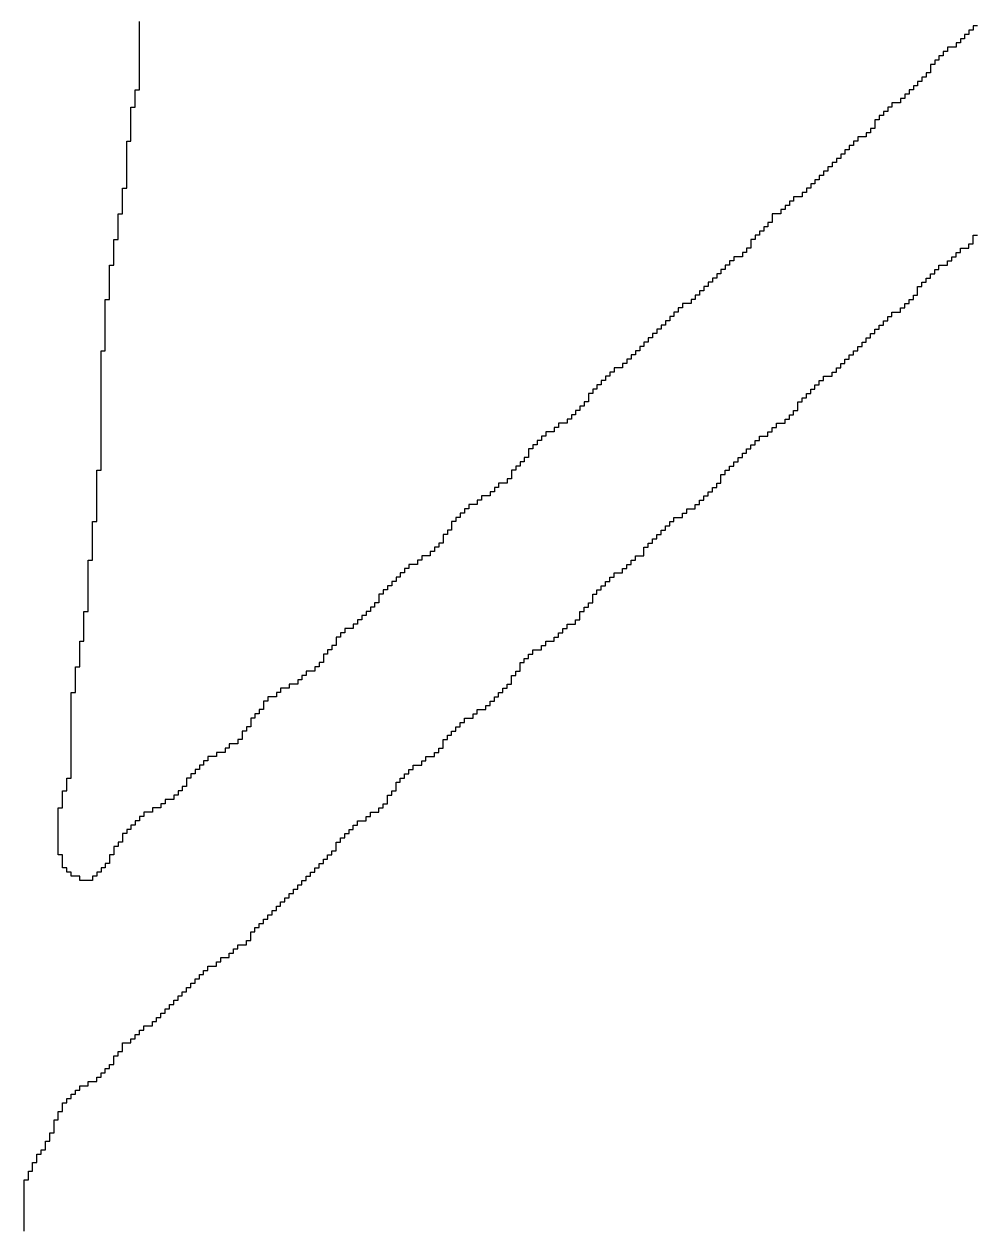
# Model space of a CAD drawing. Header units: millimetres. Extents: x 9.6 to 105, y 7.6 to 66.9.
# Drawn here: x 89.2295 to 89.5336, y 23.5051 to 23.8905 of the extents above; entities that cross this region are included whole.
import ezdxf

# ---------------------------------------------------------------- set-up
doc = ezdxf.new("R2010")
doc.units = ezdxf.units.MM
doc.layers.add('BottomOverlay', color=54, linetype='Continuous')

msp = doc.modelspace()

# ---------------------------------------------------------------- linework, layer by layer
at = {"layer": 'BottomOverlay'}
for p, q in [((89.26645, 23.88993), (89.26645, 23.8913)), ((89.26645, 23.88857), (89.26645, 23.88993)), ((89.26645, 23.8872), (89.26645, 23.88857)), ((89.26645, 23.88583), (89.26645, 23.8872)), ((89.53165, 23.8872), (89.53028, 23.8872)), ((89.53028, 23.8872), (89.53028, 23.88583)), ((89.53301, 23.88857), (89.53165, 23.88857)), ((89.53165, 23.88857), (89.53165, 23.8872)), ((89.53438, 23.88993), (89.53301, 23.88993)), ((89.53301, 23.88993), (89.53301, 23.88857)), ((89.26645, 23.88447), (89.26645, 23.88583)), ((89.26645, 23.8831), (89.26645, 23.88447)), ((89.26645, 23.88173), (89.26645, 23.8831)), ((89.52755, 23.8831), (89.52481, 23.8831)), ((89.52481, 23.8831), (89.52481, 23.88173)), ((89.52891, 23.88447), (89.52755, 23.88447)), ((89.52755, 23.88447), (89.52755, 23.8831)), ((89.53028, 23.88583), (89.52891, 23.88583)), ((89.52891, 23.88583), (89.52891, 23.88447)), ((89.26645, 23.88037), (89.26645, 23.88173)), ((89.26645, 23.879), (89.26645, 23.88037)), ((89.26645, 23.87763), (89.26645, 23.879)), ((89.52208, 23.879), (89.52071, 23.879)), ((89.52071, 23.879), (89.52071, 23.87763)), ((89.52345, 23.88037), (89.52208, 23.88037)), ((89.52208, 23.88037), (89.52208, 23.879)), ((89.52481, 23.88173), (89.52345, 23.88173)), ((89.52345, 23.88173), (89.52345, 23.88037)), ((89.26645, 23.87626), (89.26645, 23.87763)), ((89.26645, 23.8749), (89.26645, 23.87626)), ((89.26645, 23.87353), (89.26645, 23.8749)), ((89.51934, 23.8749), (89.51798, 23.8749)), ((89.51798, 23.8749), (89.51798, 23.87353)), ((89.52071, 23.87763), (89.51934, 23.87763)), ((89.51934, 23.87763), (89.51934, 23.87626)), ((89.51934, 23.87626), (89.51934, 23.8749)), ((89.26645, 23.87216), (89.26645, 23.87353)), ((89.26645, 23.8708), (89.26645, 23.87216)), ((89.26645, 23.86943), (89.26645, 23.8708)), ((89.51524, 23.8708), (89.51388, 23.8708)), ((89.51388, 23.8708), (89.51388, 23.86943)), ((89.51661, 23.87216), (89.51524, 23.87216)), ((89.51524, 23.87216), (89.51524, 23.8708)), ((89.51798, 23.87353), (89.51661, 23.87353)), ((89.51661, 23.87353), (89.51661, 23.87216)), ((89.26508, 23.86806), (89.26508, 23.86943)), ((89.26508, 23.86943), (89.26645, 23.86943)), ((89.26508, 23.8667), (89.26508, 23.86806)), ((89.51251, 23.86806), (89.51114, 23.86806)), ((89.51114, 23.86806), (89.51114, 23.8667)), ((89.51388, 23.86943), (89.51251, 23.86943)), ((89.51251, 23.86943), (89.51251, 23.86806)), ((89.26371, 23.86259), (89.26371, 23.86396)), ((89.26371, 23.86396), (89.26508, 23.86396)), ((89.26508, 23.86533), (89.26508, 23.8667)), ((89.26508, 23.86396), (89.26508, 23.86533)), ((89.50704, 23.86396), (89.50567, 23.86396)), ((89.50567, 23.86396), (89.50567, 23.86259)), ((89.50978, 23.86533), (89.50704, 23.86533)), ((89.50704, 23.86533), (89.50704, 23.86396)), ((89.51114, 23.8667), (89.50978, 23.8667)), ((89.50978, 23.8667), (89.50978, 23.86533)), ((89.26371, 23.86123), (89.26371, 23.86259)), ((89.26371, 23.85986), (89.26371, 23.86123)), ((89.26371, 23.85849), (89.26371, 23.85986)), ((89.50294, 23.85986), (89.50157, 23.85986)), ((89.50157, 23.85986), (89.50157, 23.85849)), ((89.50431, 23.86123), (89.50294, 23.86123)), ((89.50294, 23.86123), (89.50294, 23.85986)), ((89.50567, 23.86259), (89.50431, 23.86259)), ((89.50431, 23.86259), (89.50431, 23.86123)), ((89.26371, 23.85713), (89.26371, 23.85849)), ((89.26371, 23.85576), (89.26371, 23.85713)), ((89.26371, 23.85439), (89.26371, 23.85576)), ((89.50021, 23.85576), (89.49884, 23.85576)), ((89.49884, 23.85576), (89.49884, 23.85439)), ((89.50157, 23.85713), (89.50021, 23.85713)), ((89.50021, 23.85713), (89.50021, 23.85576)), ((89.50157, 23.85849), (89.50157, 23.85713)), ((89.26235, 23.85166), (89.26235, 23.85303)), ((89.26235, 23.85303), (89.26371, 23.85303)), ((89.26235, 23.85029), (89.26235, 23.85166)), ((89.26371, 23.85303), (89.26371, 23.85439)), ((89.49474, 23.85166), (89.49337, 23.85166)), ((89.49337, 23.85166), (89.49337, 23.85029)), ((89.4961, 23.85303), (89.49474, 23.85303)), ((89.49474, 23.85303), (89.49474, 23.85166)), ((89.49884, 23.85439), (89.4961, 23.85439)), ((89.4961, 23.85439), (89.4961, 23.85303)), ((89.26235, 23.84892), (89.26235, 23.85029)), ((89.26235, 23.84756), (89.26235, 23.84892)), ((89.492, 23.84892), (89.49064, 23.84892)), ((89.49064, 23.84892), (89.49064, 23.84756)), ((89.49337, 23.85029), (89.492, 23.85029)), ((89.492, 23.85029), (89.492, 23.84892)), ((89.26235, 23.84619), (89.26235, 23.84756)), ((89.26235, 23.84482), (89.26235, 23.84619)), ((89.26235, 23.84345), (89.26235, 23.84482)), ((89.4879, 23.84482), (89.48654, 23.84482)), ((89.48654, 23.84482), (89.48654, 23.84345)), ((89.48927, 23.84619), (89.4879, 23.84619)), ((89.4879, 23.84619), (89.4879, 23.84482)), ((89.49064, 23.84756), (89.48927, 23.84756)), ((89.48927, 23.84756), (89.48927, 23.84619)), ((89.26235, 23.84209), (89.26235, 23.84345)), ((89.26235, 23.84072), (89.26235, 23.84209)), ((89.26235, 23.83936), (89.26235, 23.84072)), ((89.4838, 23.84072), (89.48243, 23.84072)), ((89.48243, 23.84072), (89.48243, 23.83936)), ((89.48517, 23.84209), (89.4838, 23.84209)), ((89.4838, 23.84209), (89.4838, 23.84072)), ((89.48654, 23.84345), (89.48517, 23.84345)), ((89.48517, 23.84345), (89.48517, 23.84209)), ((89.26098, 23.83662), (89.26098, 23.83799)), ((89.26098, 23.83799), (89.26235, 23.83799)), ((89.26098, 23.83525), (89.26098, 23.83662)), ((89.26235, 23.83799), (89.26235, 23.83936)), ((89.4797, 23.83662), (89.47834, 23.83662)), ((89.47834, 23.83662), (89.47834, 23.83525)), ((89.48107, 23.83799), (89.4797, 23.83799)), ((89.4797, 23.83799), (89.4797, 23.83662)), ((89.48243, 23.83936), (89.48107, 23.83936)), ((89.48107, 23.83936), (89.48107, 23.83799)), ((89.26098, 23.83389), (89.26098, 23.83525)), ((89.26098, 23.83252), (89.26098, 23.83389)), ((89.26098, 23.83115), (89.26098, 23.83252)), ((89.47423, 23.83252), (89.47287, 23.83252)), ((89.47287, 23.83252), (89.47287, 23.83115)), ((89.4756, 23.83389), (89.47423, 23.83389)), ((89.47423, 23.83389), (89.47423, 23.83252)), ((89.47834, 23.83525), (89.4756, 23.83525)), ((89.4756, 23.83525), (89.4756, 23.83389)), ((89.25961, 23.82842), (89.25961, 23.82978)), ((89.25961, 23.82978), (89.26098, 23.82978)), ((89.25961, 23.82705), (89.25961, 23.82842)), ((89.26098, 23.82978), (89.26098, 23.83115)), ((89.4715, 23.82978), (89.46876, 23.82978)), ((89.46876, 23.82978), (89.46876, 23.82842)), ((89.46876, 23.82842), (89.46876, 23.82705)), ((89.47287, 23.83115), (89.4715, 23.83115)), ((89.4715, 23.83115), (89.4715, 23.82978)), ((89.25961, 23.82569), (89.25961, 23.82705)), ((89.25961, 23.82432), (89.25961, 23.82569)), ((89.4674, 23.82569), (89.46603, 23.82569)), ((89.46603, 23.82569), (89.46603, 23.82432)), ((89.46876, 23.82705), (89.4674, 23.82705)), ((89.4674, 23.82705), (89.4674, 23.82569)), ((89.25824, 23.82022), (89.25824, 23.82158)), ((89.25824, 23.82158), (89.25961, 23.82158)), ((89.25961, 23.82295), (89.25961, 23.82432)), ((89.25961, 23.82158), (89.25961, 23.82295)), ((89.4633, 23.82158), (89.46193, 23.82158)), ((89.46193, 23.82158), (89.46193, 23.82022)), ((89.46466, 23.82295), (89.4633, 23.82295)), ((89.4633, 23.82295), (89.4633, 23.82158)), ((89.46603, 23.82432), (89.46466, 23.82432)), ((89.46466, 23.82432), (89.46466, 23.82295)), ((89.53301, 23.82158), (89.53301, 23.82295)), ((89.53301, 23.82295), (89.53438, 23.82295)), ((89.53301, 23.82022), (89.53301, 23.82158)), ((89.25824, 23.81885), (89.25824, 23.82022)), ((89.25824, 23.81748), (89.25824, 23.81885)), ((89.25824, 23.81611), (89.25824, 23.81748)), ((89.46056, 23.81748), (89.4592, 23.81748)), ((89.4592, 23.81748), (89.4592, 23.81611)), ((89.46193, 23.81885), (89.46056, 23.81885)), ((89.46056, 23.81885), (89.46056, 23.81748)), ((89.46193, 23.82022), (89.46193, 23.81885)), ((89.52755, 23.81611), (89.52755, 23.81748)), ((89.52755, 23.81748), (89.52891, 23.81748)), ((89.52891, 23.81748), (89.52891, 23.81885)), ((89.52891, 23.81885), (89.53165, 23.81885)), ((89.53165, 23.81885), (89.53165, 23.82022)), ((89.53165, 23.82022), (89.53301, 23.82022)), ((89.25688, 23.81201), (89.25688, 23.81338)), ((89.25688, 23.81338), (89.25824, 23.81338)), ((89.25824, 23.81475), (89.25824, 23.81611)), ((89.25824, 23.81338), (89.25824, 23.81475)), ((89.45509, 23.81338), (89.45373, 23.81338)), ((89.45373, 23.81338), (89.45373, 23.81201)), ((89.45646, 23.81475), (89.45509, 23.81475)), ((89.45509, 23.81475), (89.45509, 23.81338)), ((89.4592, 23.81611), (89.45646, 23.81611)), ((89.45646, 23.81611), (89.45646, 23.81475)), ((89.52208, 23.81201), (89.52208, 23.81338)), ((89.52208, 23.81338), (89.52481, 23.81338)), ((89.52481, 23.81338), (89.52481, 23.81475)), ((89.52481, 23.81475), (89.52618, 23.81475)), ((89.52618, 23.81475), (89.52618, 23.81611)), ((89.52618, 23.81611), (89.52755, 23.81611)), ((89.25688, 23.81065), (89.25688, 23.81201)), ((89.25688, 23.80928), (89.25688, 23.81065)), ((89.25688, 23.80791), (89.25688, 23.80928)), ((89.45099, 23.80928), (89.44963, 23.80928)), ((89.44963, 23.80928), (89.44963, 23.80791)), ((89.45236, 23.81065), (89.45099, 23.81065)), ((89.45099, 23.81065), (89.45099, 23.80928)), ((89.45373, 23.81201), (89.45236, 23.81201)), ((89.45236, 23.81201), (89.45236, 23.81065)), ((89.51798, 23.80791), (89.51798, 23.80928)), ((89.51798, 23.80928), (89.51934, 23.80928)), ((89.51934, 23.80928), (89.51934, 23.81065)), ((89.51934, 23.81065), (89.52071, 23.81065)), ((89.52071, 23.81065), (89.52071, 23.81201)), ((89.52071, 23.81201), (89.52208, 23.81201)), ((89.25688, 23.80655), (89.25688, 23.80791)), ((89.25688, 23.80518), (89.25688, 23.80655)), ((89.44826, 23.80655), (89.44689, 23.80655)), ((89.44689, 23.80655), (89.44689, 23.80518)), ((89.44963, 23.80791), (89.44826, 23.80791)), ((89.44826, 23.80791), (89.44826, 23.80655)), ((89.51524, 23.80518), (89.51524, 23.80655)), ((89.51524, 23.80655), (89.51661, 23.80655)), ((89.51661, 23.80655), (89.51661, 23.80791)), ((89.51661, 23.80791), (89.51798, 23.80791)), ((89.25551, 23.80108), (89.25551, 23.80245)), ((89.25551, 23.80245), (89.25688, 23.80245)), ((89.25688, 23.80381), (89.25688, 23.80518)), ((89.25688, 23.80245), (89.25688, 23.80381)), ((89.44416, 23.80245), (89.44279, 23.80245)), ((89.44279, 23.80245), (89.44279, 23.80108)), ((89.44553, 23.80381), (89.44416, 23.80381)), ((89.44416, 23.80381), (89.44416, 23.80245)), ((89.44689, 23.80518), (89.44553, 23.80518)), ((89.44553, 23.80518), (89.44553, 23.80381)), ((89.51251, 23.80108), (89.51251, 23.80245)), ((89.51251, 23.80245), (89.51388, 23.80245)), ((89.51388, 23.80245), (89.51388, 23.80381)), ((89.51388, 23.80381), (89.51524, 23.80381)), ((89.51524, 23.80381), (89.51524, 23.80518)), ((89.25551, 23.79971), (89.25551, 23.80108)), ((89.25551, 23.79834), (89.25551, 23.79971)), ((89.25551, 23.79698), (89.25551, 23.79834)), ((89.43869, 23.79834), (89.43732, 23.79834)), ((89.43732, 23.79834), (89.43732, 23.79698)), ((89.44006, 23.79971), (89.43869, 23.79971)), ((89.43869, 23.79971), (89.43869, 23.79834)), ((89.44279, 23.80108), (89.44006, 23.80108)), ((89.44006, 23.80108), (89.44006, 23.79971)), ((89.50704, 23.79698), (89.50704, 23.79834)), ((89.50704, 23.79834), (89.50978, 23.79834)), ((89.50978, 23.79834), (89.50978, 23.79971)), ((89.50978, 23.79971), (89.51114, 23.79971)), ((89.51114, 23.79971), (89.51114, 23.80108)), ((89.51114, 23.80108), (89.51251, 23.80108)), ((89.25551, 23.79561), (89.25551, 23.79698)), ((89.25551, 23.79424), (89.25551, 23.79561)), ((89.25551, 23.79288), (89.25551, 23.79424)), ((89.43459, 23.79424), (89.43322, 23.79424)), ((89.43322, 23.79424), (89.43322, 23.79288)), ((89.43596, 23.79561), (89.43459, 23.79561)), ((89.43459, 23.79561), (89.43459, 23.79424)), ((89.43732, 23.79698), (89.43596, 23.79698)), ((89.43596, 23.79698), (89.43596, 23.79561)), ((89.50294, 23.79288), (89.50294, 23.79424)), ((89.50294, 23.79424), (89.50431, 23.79424)), ((89.50431, 23.79424), (89.50431, 23.79561)), ((89.50431, 23.79561), (89.50567, 23.79561)), ((89.50567, 23.79561), (89.50567, 23.79698)), ((89.50567, 23.79698), (89.50704, 23.79698)), ((89.25551, 23.79151), (89.25551, 23.79288)), ((89.25551, 23.79014), (89.25551, 23.79151)), ((89.25551, 23.78878), (89.25551, 23.79014)), ((89.43049, 23.79014), (89.42912, 23.79014)), ((89.42912, 23.79014), (89.42912, 23.78878)), ((89.43186, 23.79151), (89.43049, 23.79151)), ((89.43049, 23.79151), (89.43049, 23.79014)), ((89.43322, 23.79288), (89.43186, 23.79288)), ((89.43186, 23.79288), (89.43186, 23.79151)), ((89.49884, 23.78878), (89.49884, 23.79014)), ((89.49884, 23.79014), (89.50021, 23.79014)), ((89.50021, 23.79014), (89.50021, 23.79151)), ((89.50021, 23.79151), (89.50157, 23.79151)), ((89.50157, 23.79151), (89.50157, 23.79288)), ((89.50157, 23.79288), (89.50294, 23.79288)), ((89.25414, 23.78467), (89.25414, 23.78604)), ((89.25414, 23.78604), (89.25551, 23.78604)), ((89.25551, 23.78741), (89.25551, 23.78878)), ((89.25551, 23.78604), (89.25551, 23.78741)), ((89.42639, 23.78604), (89.42502, 23.78604)), ((89.42502, 23.78604), (89.42502, 23.78467)), ((89.42775, 23.78741), (89.42639, 23.78741)), ((89.42639, 23.78741), (89.42639, 23.78604)), ((89.42912, 23.78878), (89.42775, 23.78878)), ((89.42775, 23.78878), (89.42775, 23.78741)), ((89.49474, 23.78467), (89.49474, 23.78604)), ((89.49474, 23.78604), (89.4961, 23.78604)), ((89.4961, 23.78604), (89.4961, 23.78741)), ((89.4961, 23.78741), (89.49747, 23.78741)), ((89.49747, 23.78741), (89.49747, 23.78878)), ((89.49747, 23.78878), (89.49884, 23.78878)), ((89.25414, 23.78331), (89.25414, 23.78467)), ((89.25414, 23.78194), (89.25414, 23.78331)), ((89.42365, 23.78331), (89.42229, 23.78331)), ((89.42229, 23.78331), (89.42229, 23.78194)), ((89.42502, 23.78467), (89.42365, 23.78467)), ((89.42365, 23.78467), (89.42365, 23.78331)), ((89.492, 23.78194), (89.492, 23.78331)), ((89.492, 23.78331), (89.49337, 23.78331)), ((89.49337, 23.78331), (89.49337, 23.78467)), ((89.49337, 23.78467), (89.49474, 23.78467)), ((89.25414, 23.78057), (89.25414, 23.78194)), ((89.25414, 23.77921), (89.25414, 23.78057)), ((89.25414, 23.77784), (89.25414, 23.77921)), ((89.41819, 23.77921), (89.41682, 23.77921)), ((89.41682, 23.77921), (89.41682, 23.77784)), ((89.42092, 23.78057), (89.41819, 23.78057)), ((89.41819, 23.78057), (89.41819, 23.77921)), ((89.42229, 23.78194), (89.42092, 23.78194)), ((89.42092, 23.78194), (89.42092, 23.78057)), ((89.4879, 23.77784), (89.4879, 23.77921)), ((89.4879, 23.77921), (89.48927, 23.77921)), ((89.48927, 23.77921), (89.48927, 23.78057)), ((89.48927, 23.78057), (89.49064, 23.78057)), ((89.49064, 23.78057), (89.49064, 23.78194)), ((89.49064, 23.78194), (89.492, 23.78194)), ((89.25414, 23.77647), (89.25414, 23.77784)), ((89.25414, 23.77511), (89.25414, 23.77647)), ((89.25414, 23.77374), (89.25414, 23.77511)), ((89.41408, 23.77511), (89.41272, 23.77511)), ((89.41272, 23.77511), (89.41272, 23.77374)), ((89.41545, 23.77647), (89.41408, 23.77647)), ((89.41408, 23.77647), (89.41408, 23.77511)), ((89.41682, 23.77784), (89.41545, 23.77784)), ((89.41545, 23.77784), (89.41545, 23.77647)), ((89.48243, 23.77374), (89.48243, 23.77511)), ((89.48243, 23.77511), (89.4838, 23.77511)), ((89.4838, 23.77511), (89.4838, 23.77647)), ((89.4838, 23.77647), (89.48517, 23.77647)), ((89.48517, 23.77647), (89.48517, 23.77784)), ((89.48517, 23.77784), (89.4879, 23.77784)), ((89.25414, 23.77237), (89.25414, 23.77374)), ((89.25414, 23.771), (89.25414, 23.77237)), ((89.25414, 23.76964), (89.25414, 23.771)), ((89.41135, 23.77237), (89.40998, 23.77237)), ((89.40998, 23.77237), (89.40998, 23.771)), ((89.40998, 23.771), (89.40998, 23.76964)), ((89.41272, 23.77374), (89.41135, 23.77374)), ((89.41135, 23.77374), (89.41135, 23.77237)), ((89.47834, 23.76964), (89.47834, 23.771)), ((89.47834, 23.771), (89.4797, 23.771)), ((89.4797, 23.771), (89.4797, 23.77237)), ((89.4797, 23.77237), (89.48107, 23.77237)), ((89.48107, 23.77237), (89.48107, 23.77374)), ((89.48107, 23.77374), (89.48243, 23.77374)), ((89.25414, 23.76827), (89.25414, 23.76964)), ((89.25414, 23.7669), (89.25414, 23.76827)), ((89.25414, 23.76554), (89.25414, 23.7669)), ((89.40725, 23.7669), (89.40588, 23.7669)), ((89.40588, 23.7669), (89.40588, 23.76554)), ((89.40862, 23.76827), (89.40725, 23.76827)), ((89.40725, 23.76827), (89.40725, 23.7669)), ((89.40998, 23.76964), (89.40862, 23.76964)), ((89.40862, 23.76964), (89.40862, 23.76827)), ((89.4756, 23.76554), (89.4756, 23.7669)), ((89.4756, 23.7669), (89.47697, 23.7669)), ((89.47697, 23.76827), (89.47697, 23.76964)), ((89.47697, 23.76964), (89.47834, 23.76964)), ((89.47697, 23.7669), (89.47697, 23.76827)), ((89.25414, 23.76417), (89.25414, 23.76554)), ((89.25414, 23.7628), (89.25414, 23.76417)), ((89.40452, 23.76417), (89.40315, 23.76417)), ((89.40315, 23.76417), (89.40315, 23.7628)), ((89.40588, 23.76554), (89.40452, 23.76554)), ((89.40452, 23.76554), (89.40452, 23.76417)), ((89.47287, 23.7628), (89.47287, 23.76417)), ((89.47287, 23.76417), (89.47423, 23.76417)), ((89.47423, 23.76417), (89.47423, 23.76554)), ((89.47423, 23.76554), (89.4756, 23.76554)), ((89.25414, 23.76144), (89.25414, 23.7628)), ((89.25414, 23.76007), (89.25414, 23.76144)), ((89.25414, 23.7587), (89.25414, 23.76007)), ((89.39905, 23.76007), (89.39631, 23.76007)), ((89.39631, 23.76007), (89.39631, 23.7587)), ((89.40041, 23.76144), (89.39905, 23.76144)), ((89.39905, 23.76144), (89.39905, 23.76007)), ((89.40315, 23.7628), (89.40041, 23.7628)), ((89.40041, 23.7628), (89.40041, 23.76144)), ((89.4674, 23.7587), (89.4674, 23.76007)), ((89.4674, 23.76007), (89.46876, 23.76007)), ((89.46876, 23.76007), (89.46876, 23.76144)), ((89.46876, 23.76144), (89.47013, 23.76144)), ((89.47013, 23.76144), (89.47013, 23.7628)), ((89.47013, 23.7628), (89.47287, 23.7628)), ((89.25414, 23.75733), (89.25414, 23.7587)), ((89.25414, 23.75597), (89.25414, 23.75733)), ((89.25414, 23.7546), (89.25414, 23.75597)), ((89.39358, 23.75597), (89.39221, 23.75597)), ((89.39221, 23.75597), (89.39221, 23.7546)), ((89.39495, 23.75733), (89.39358, 23.75733)), ((89.39358, 23.75733), (89.39358, 23.75597)), ((89.39631, 23.7587), (89.39495, 23.7587)), ((89.39495, 23.7587), (89.39495, 23.75733)), ((89.46193, 23.7546), (89.46193, 23.75597)), ((89.46193, 23.75597), (89.4633, 23.75597)), ((89.4633, 23.75597), (89.4633, 23.75733)), ((89.4633, 23.75733), (89.46466, 23.75733)), ((89.46466, 23.75733), (89.46466, 23.7587)), ((89.46466, 23.7587), (89.4674, 23.7587)), ((89.25414, 23.75323), (89.25414, 23.7546)), ((89.25414, 23.75187), (89.25414, 23.75323)), ((89.25414, 23.7505), (89.25414, 23.75187)), ((89.39084, 23.75187), (89.38948, 23.75187)), ((89.38948, 23.75187), (89.38948, 23.7505)), ((89.39221, 23.7546), (89.39084, 23.7546)), ((89.39084, 23.7546), (89.39084, 23.75323)), ((89.39084, 23.75323), (89.39084, 23.75187)), ((89.45783, 23.7505), (89.45783, 23.75187)), ((89.45783, 23.75187), (89.4592, 23.75187)), ((89.4592, 23.75187), (89.4592, 23.75323)), ((89.4592, 23.75323), (89.46056, 23.75323)), ((89.46056, 23.75323), (89.46056, 23.7546)), ((89.46056, 23.7546), (89.46193, 23.7546)), ((89.25278, 23.7464), (89.25278, 23.74777)), ((89.25278, 23.74777), (89.25414, 23.74777)), ((89.25414, 23.74913), (89.25414, 23.7505)), ((89.25414, 23.74777), (89.25414, 23.74913)), ((89.38675, 23.74777), (89.38538, 23.74777)), ((89.38538, 23.74777), (89.38538, 23.7464)), ((89.38811, 23.74913), (89.38675, 23.74913)), ((89.38675, 23.74913), (89.38675, 23.74777)), ((89.38948, 23.7505), (89.38811, 23.7505)), ((89.38811, 23.7505), (89.38811, 23.74913)), ((89.45373, 23.7464), (89.45373, 23.74777)), ((89.45373, 23.74777), (89.45509, 23.74777)), ((89.45509, 23.74777), (89.45509, 23.74913)), ((89.45509, 23.74913), (89.45646, 23.74913)), ((89.45646, 23.74913), (89.45646, 23.7505)), ((89.45646, 23.7505), (89.45783, 23.7505)), ((89.25278, 23.74503), (89.25278, 23.7464)), ((89.25278, 23.74366), (89.25278, 23.74503)), ((89.25278, 23.7423), (89.25278, 23.74366)), ((89.38401, 23.74366), (89.38128, 23.74366)), ((89.38128, 23.74366), (89.38128, 23.7423)), ((89.38538, 23.74503), (89.38401, 23.74503)), ((89.38401, 23.74503), (89.38401, 23.74366)), ((89.38538, 23.7464), (89.38538, 23.74503)), ((89.45099, 23.7423), (89.45099, 23.74366)), ((89.45099, 23.74366), (89.45236, 23.74366)), ((89.45236, 23.74503), (89.45236, 23.7464)), ((89.45236, 23.7464), (89.45373, 23.7464)), ((89.45236, 23.74366), (89.45236, 23.74503)), ((89.25278, 23.74093), (89.25278, 23.7423)), ((89.25278, 23.73956), (89.25278, 23.74093)), ((89.37991, 23.74093), (89.37854, 23.74093)), ((89.37854, 23.74093), (89.37854, 23.73956)), ((89.38128, 23.7423), (89.37991, 23.7423)), ((89.37991, 23.7423), (89.37991, 23.74093)), ((89.44826, 23.73956), (89.44826, 23.74093)), ((89.44826, 23.74093), (89.44963, 23.74093)), ((89.44963, 23.74093), (89.44963, 23.7423)), ((89.44963, 23.7423), (89.45099, 23.7423)), ((89.25278, 23.73819), (89.25278, 23.73956)), ((89.25278, 23.73683), (89.25278, 23.73819)), ((89.25278, 23.73546), (89.25278, 23.73683)), ((89.37444, 23.73683), (89.37171, 23.73683)), ((89.37171, 23.73683), (89.37171, 23.73546)), ((89.37581, 23.73819), (89.37444, 23.73819)), ((89.37444, 23.73819), (89.37444, 23.73683)), ((89.37854, 23.73956), (89.37581, 23.73956)), ((89.37581, 23.73956), (89.37581, 23.73819)), ((89.44416, 23.73546), (89.44416, 23.73683)), ((89.44416, 23.73683), (89.44553, 23.73683)), ((89.44553, 23.73683), (89.44553, 23.73819)), ((89.44553, 23.73819), (89.44689, 23.73819)), ((89.44689, 23.73819), (89.44689, 23.73956)), ((89.44689, 23.73956), (89.44826, 23.73956)), ((89.25278, 23.7341), (89.25278, 23.73546)), ((89.25278, 23.73273), (89.25278, 23.7341)), ((89.25278, 23.73136), (89.25278, 23.73273)), ((89.36897, 23.73273), (89.36761, 23.73273)), ((89.36761, 23.73273), (89.36761, 23.73136)), ((89.37034, 23.7341), (89.36897, 23.7341)), ((89.36897, 23.7341), (89.36897, 23.73273)), ((89.37171, 23.73546), (89.37034, 23.73546)), ((89.37034, 23.73546), (89.37034, 23.7341)), ((89.43732, 23.73136), (89.43732, 23.73273)), ((89.43732, 23.73273), (89.44006, 23.73273)), ((89.44006, 23.73273), (89.44006, 23.7341)), ((89.44006, 23.7341), (89.44142, 23.7341)), ((89.44142, 23.7341), (89.44142, 23.73546)), ((89.44142, 23.73546), (89.44416, 23.73546)), ((89.25141, 23.72999), (89.25141, 23.73136)), ((89.25141, 23.73136), (89.25278, 23.73136)), ((89.25141, 23.72863), (89.25141, 23.72999)), ((89.25141, 23.72726), (89.25141, 23.72863)), ((89.36624, 23.72863), (89.36487, 23.72863)), ((89.36487, 23.72863), (89.36487, 23.72726)), ((89.36761, 23.73136), (89.36624, 23.73136)), ((89.36624, 23.73136), (89.36624, 23.72999)), ((89.36624, 23.72999), (89.36624, 23.72863)), ((89.43322, 23.72726), (89.43322, 23.72863)), ((89.43322, 23.72863), (89.43459, 23.72863)), ((89.43459, 23.72863), (89.43459, 23.72999)), ((89.43459, 23.72999), (89.43596, 23.72999)), ((89.43596, 23.72999), (89.43596, 23.73136)), ((89.43596, 23.73136), (89.43732, 23.73136)), ((89.25141, 23.72589), (89.25141, 23.72726)), ((89.25141, 23.72452), (89.25141, 23.72589)), ((89.25141, 23.72316), (89.25141, 23.72452)), ((89.3635, 23.72452), (89.36214, 23.72452)), ((89.36214, 23.72452), (89.36214, 23.72316)), ((89.36487, 23.72726), (89.3635, 23.72726)), ((89.3635, 23.72726), (89.3635, 23.72589)), ((89.3635, 23.72589), (89.3635, 23.72452)), ((89.42912, 23.72316), (89.42912, 23.72452)), ((89.42912, 23.72452), (89.43049, 23.72452)), ((89.43049, 23.72452), (89.43049, 23.72589)), ((89.43049, 23.72589), (89.43186, 23.72589)), ((89.43186, 23.72589), (89.43186, 23.72726)), ((89.43186, 23.72726), (89.43322, 23.72726)), ((89.25141, 23.72179), (89.25141, 23.72316)), ((89.25141, 23.72042), (89.25141, 23.72179)), ((89.36077, 23.72179), (89.3594, 23.72179)), ((89.3594, 23.72179), (89.3594, 23.72042)), ((89.36214, 23.72316), (89.36077, 23.72316)), ((89.36077, 23.72316), (89.36077, 23.72179)), ((89.42775, 23.72179), (89.42775, 23.72316)), ((89.42775, 23.72316), (89.42912, 23.72316)), ((89.42775, 23.72042), (89.42775, 23.72179)), ((89.25004, 23.71769), (89.25004, 23.71906)), ((89.25004, 23.71906), (89.25141, 23.71906)), ((89.25004, 23.71632), (89.25004, 23.71769)), ((89.25141, 23.71906), (89.25141, 23.72042)), ((89.3553, 23.71769), (89.35257, 23.71769)), ((89.35257, 23.71769), (89.35257, 23.71632)), ((89.35667, 23.71906), (89.3553, 23.71906)), ((89.3553, 23.71906), (89.3553, 23.71769)), ((89.3594, 23.72042), (89.35667, 23.72042)), ((89.35667, 23.72042), (89.35667, 23.71906)), ((89.42229, 23.71632), (89.42229, 23.71769)), ((89.42229, 23.71769), (89.42365, 23.71769)), ((89.42365, 23.71769), (89.42365, 23.71906)), ((89.42365, 23.71906), (89.42502, 23.71906)), ((89.42502, 23.71906), (89.42502, 23.72042)), ((89.42502, 23.72042), (89.42775, 23.72042)), ((89.25004, 23.71496), (89.25004, 23.71632)), ((89.25004, 23.71359), (89.25004, 23.71496)), ((89.25004, 23.71222), (89.25004, 23.71359)), ((89.34983, 23.71359), (89.34847, 23.71359)), ((89.34847, 23.71359), (89.34847, 23.71222)), ((89.3512, 23.71496), (89.34983, 23.71496)), ((89.34983, 23.71496), (89.34983, 23.71359)), ((89.35257, 23.71632), (89.3512, 23.71632)), ((89.3512, 23.71632), (89.3512, 23.71496)), ((89.41682, 23.71222), (89.41682, 23.71359)), ((89.41682, 23.71359), (89.41819, 23.71359)), ((89.41819, 23.71359), (89.41819, 23.71496)), ((89.41819, 23.71496), (89.42092, 23.71496)), ((89.42092, 23.71496), (89.42092, 23.71632)), ((89.42092, 23.71632), (89.42229, 23.71632)), ((89.25004, 23.71085), (89.25004, 23.71222)), ((89.25004, 23.70949), (89.25004, 23.71085)), ((89.25004, 23.70812), (89.25004, 23.70949)), ((89.34573, 23.70949), (89.34437, 23.70949)), ((89.34437, 23.70949), (89.34437, 23.70812)), ((89.3471, 23.71085), (89.34573, 23.71085)), ((89.34573, 23.71085), (89.34573, 23.70949)), ((89.34847, 23.71222), (89.3471, 23.71222)), ((89.3471, 23.71222), (89.3471, 23.71085)), ((89.41272, 23.70812), (89.41272, 23.70949)), ((89.41272, 23.70949), (89.41408, 23.70949)), ((89.41408, 23.70949), (89.41408, 23.71085)), ((89.41408, 23.71085), (89.41545, 23.71085)), ((89.41545, 23.71085), (89.41545, 23.71222)), ((89.41545, 23.71222), (89.41682, 23.71222)), ((89.25004, 23.70675), (89.25004, 23.70812)), ((89.25004, 23.70539), (89.25004, 23.70675)), ((89.25004, 23.70402), (89.25004, 23.70539)), ((89.343, 23.70539), (89.34163, 23.70539)), ((89.34163, 23.70539), (89.34163, 23.70402)), ((89.34437, 23.70812), (89.343, 23.70812)), ((89.343, 23.70812), (89.343, 23.70675)), ((89.343, 23.70675), (89.343, 23.70539)), ((89.40998, 23.70402), (89.40998, 23.70539)), ((89.40998, 23.70539), (89.41135, 23.70539)), ((89.41135, 23.70675), (89.41135, 23.70812)), ((89.41135, 23.70812), (89.41272, 23.70812)), ((89.41135, 23.70539), (89.41135, 23.70675)), ((89.24868, 23.70129), (89.24868, 23.70265)), ((89.24868, 23.70265), (89.25004, 23.70265)), ((89.24868, 23.69992), (89.24868, 23.70129)), ((89.25004, 23.70265), (89.25004, 23.70402)), ((89.3389, 23.70129), (89.33753, 23.70129)), ((89.33753, 23.70129), (89.33753, 23.69992)), ((89.34027, 23.70265), (89.3389, 23.70265)), ((89.3389, 23.70265), (89.3389, 23.70129)), ((89.34163, 23.70402), (89.34027, 23.70402)), ((89.34027, 23.70402), (89.34027, 23.70265)), ((89.40725, 23.70129), (89.40725, 23.70265)), ((89.40725, 23.70265), (89.40862, 23.70265)), ((89.40725, 23.69992), (89.40725, 23.70129)), ((89.40862, 23.70265), (89.40862, 23.70402)), ((89.40862, 23.70402), (89.40998, 23.70402)), ((89.24868, 23.69855), (89.24868, 23.69992)), ((89.24868, 23.69719), (89.24868, 23.69855)), ((89.33616, 23.69855), (89.3348, 23.69855)), ((89.3348, 23.69855), (89.3348, 23.69719)), ((89.33753, 23.69992), (89.33616, 23.69992)), ((89.33616, 23.69992), (89.33616, 23.69855)), ((89.40315, 23.69719), (89.40315, 23.69855)), ((89.40315, 23.69855), (89.40588, 23.69855)), ((89.40588, 23.69855), (89.40588, 23.69992)), ((89.40588, 23.69992), (89.40725, 23.69992)), ((89.24868, 23.69582), (89.24868, 23.69719)), ((89.24868, 23.69445), (89.24868, 23.69582)), ((89.24868, 23.69308), (89.24868, 23.69445)), ((89.3307, 23.69445), (89.32933, 23.69445)), ((89.32933, 23.69445), (89.32933, 23.69308)), ((89.33206, 23.69582), (89.3307, 23.69582)), ((89.3307, 23.69582), (89.3307, 23.69445)), ((89.3348, 23.69719), (89.33206, 23.69719)), ((89.33206, 23.69719), (89.33206, 23.69582)), ((89.39905, 23.69308), (89.39905, 23.69445)), ((89.39905, 23.69445), (89.40041, 23.69445)), ((89.40041, 23.69445), (89.40041, 23.69582)), ((89.40041, 23.69582), (89.40178, 23.69582)), ((89.40178, 23.69582), (89.40178, 23.69719)), ((89.40178, 23.69719), (89.40315, 23.69719)), ((89.24731, 23.69172), (89.24731, 23.69308)), ((89.24731, 23.69308), (89.24868, 23.69308)), ((89.24731, 23.69035), (89.24731, 23.69172)), ((89.24731, 23.68898), (89.24731, 23.69035)), ((89.32796, 23.69035), (89.3266, 23.69035)), ((89.3266, 23.69035), (89.3266, 23.68898)), ((89.32933, 23.69172), (89.32796, 23.69172)), ((89.32796, 23.69172), (89.32796, 23.69035)), ((89.32933, 23.69308), (89.32933, 23.69172)), ((89.39221, 23.68898), (89.39221, 23.69035)), ((89.39221, 23.69035), (89.39495, 23.69035)), ((89.39495, 23.69035), (89.39495, 23.69172)), ((89.39495, 23.69172), (89.39631, 23.69172)), ((89.39631, 23.69172), (89.39631, 23.69308)), ((89.39631, 23.69308), (89.39905, 23.69308)), ((89.24731, 23.68762), (89.24731, 23.68898)), ((89.24731, 23.68625), (89.24731, 23.68762)), ((89.24731, 23.68488), (89.24731, 23.68625)), ((89.32523, 23.68625), (89.32386, 23.68625)), ((89.32386, 23.68625), (89.32386, 23.68488)), ((89.3266, 23.68898), (89.32523, 23.68898)), ((89.32523, 23.68898), (89.32523, 23.68762)), ((89.32523, 23.68762), (89.32523, 23.68625)), ((89.38811, 23.68488), (89.38811, 23.68625)), ((89.38811, 23.68625), (89.38948, 23.68625)), ((89.38948, 23.68625), (89.38948, 23.68762)), ((89.38948, 23.68762), (89.39084, 23.68762)), ((89.39084, 23.68762), (89.39084, 23.68898)), ((89.39084, 23.68898), (89.39221, 23.68898)), ((89.24594, 23.68352), (89.24594, 23.68488)), ((89.24594, 23.68488), (89.24731, 23.68488)), ((89.24594, 23.68215), (89.24594, 23.68352)), ((89.24594, 23.68078), (89.24594, 23.68215)), ((89.31976, 23.68215), (89.31839, 23.68215)), ((89.31839, 23.68215), (89.31839, 23.68078)), ((89.32249, 23.68352), (89.31976, 23.68352)), ((89.31976, 23.68352), (89.31976, 23.68215)), ((89.32386, 23.68488), (89.32249, 23.68488)), ((89.32249, 23.68488), (89.32249, 23.68352)), ((89.38538, 23.68078), (89.38538, 23.68215)), ((89.38538, 23.68215), (89.38675, 23.68215)), ((89.38675, 23.68215), (89.38675, 23.68352)), ((89.38675, 23.68352), (89.38811, 23.68352)), ((89.38811, 23.68352), (89.38811, 23.68488)), ((89.24594, 23.67941), (89.24594, 23.68078)), ((89.24594, 23.67805), (89.24594, 23.67941)), ((89.24594, 23.67668), (89.24594, 23.67805)), ((89.31429, 23.67805), (89.31156, 23.67805)), ((89.31156, 23.67805), (89.31156, 23.67668)), ((89.31703, 23.67941), (89.31429, 23.67941)), ((89.31429, 23.67941), (89.31429, 23.67805)), ((89.31839, 23.68078), (89.31703, 23.68078)), ((89.31703, 23.68078), (89.31703, 23.67941)), ((89.38264, 23.67668), (89.38264, 23.67805)), ((89.38264, 23.67805), (89.38401, 23.67805)), ((89.38401, 23.67805), (89.38401, 23.67941)), ((89.38401, 23.67941), (89.38538, 23.67941)), ((89.38538, 23.67941), (89.38538, 23.68078)), ((89.24457, 23.67531), (89.24457, 23.67668)), ((89.24457, 23.67668), (89.24594, 23.67668)), ((89.24457, 23.67395), (89.24457, 23.67531)), ((89.31019, 23.67531), (89.30746, 23.67531)), ((89.30746, 23.67531), (89.30746, 23.67395)), ((89.31156, 23.67668), (89.31019, 23.67668)), ((89.31019, 23.67668), (89.31019, 23.67531)), ((89.37991, 23.67395), (89.37991, 23.67531)), ((89.37991, 23.67531), (89.38128, 23.67531)), ((89.38128, 23.67531), (89.38128, 23.67668)), ((89.38128, 23.67668), (89.38264, 23.67668)), ((89.24457, 23.67258), (89.24457, 23.67395)), ((89.24457, 23.67121), (89.24457, 23.67258)), ((89.24457, 23.66985), (89.24457, 23.67121)), ((89.30609, 23.67121), (89.30472, 23.67121)), ((89.30472, 23.67121), (89.30472, 23.66985)), ((89.30746, 23.67395), (89.30609, 23.67395)), ((89.30609, 23.67395), (89.30609, 23.67258)), ((89.30609, 23.67258), (89.30609, 23.67121)), ((89.37444, 23.66985), (89.37444, 23.67121)), ((89.37444, 23.67121), (89.37717, 23.67121)), ((89.37717, 23.67121), (89.37717, 23.67258)), ((89.37717, 23.67258), (89.37854, 23.67258)), ((89.37854, 23.67258), (89.37854, 23.67395)), ((89.37854, 23.67395), (89.37991, 23.67395)), ((89.24457, 23.66848), (89.24457, 23.66985)), ((89.24457, 23.66711), (89.24457, 23.66848)), ((89.24457, 23.66574), (89.24457, 23.66711)), ((89.30336, 23.66848), (89.30199, 23.66848)), ((89.30199, 23.66848), (89.30199, 23.66711)), ((89.30199, 23.66711), (89.30199, 23.66574)), ((89.30472, 23.66985), (89.30336, 23.66985)), ((89.30336, 23.66985), (89.30336, 23.66848)), ((89.36897, 23.66574), (89.36897, 23.66711)), ((89.36897, 23.66711), (89.37034, 23.66711)), ((89.37034, 23.66711), (89.37034, 23.66848)), ((89.37034, 23.66848), (89.37308, 23.66848)), ((89.37308, 23.66848), (89.37308, 23.66985)), ((89.37308, 23.66985), (89.37444, 23.66985)), ((89.24457, 23.66438), (89.24457, 23.66574)), ((89.24457, 23.66301), (89.24457, 23.66438)), ((89.24457, 23.66164), (89.24457, 23.66301)), ((89.30062, 23.66438), (89.29925, 23.66438)), ((89.29925, 23.66438), (89.29925, 23.66301)), ((89.29925, 23.66301), (89.29925, 23.66164)), ((89.30199, 23.66574), (89.30062, 23.66574)), ((89.30062, 23.66574), (89.30062, 23.66438)), ((89.36487, 23.66164), (89.36487, 23.66301)), ((89.36487, 23.66301), (89.36624, 23.66301)), ((89.36624, 23.66301), (89.36624, 23.66438)), ((89.36624, 23.66438), (89.36761, 23.66438)), ((89.36761, 23.66438), (89.36761, 23.66574)), ((89.36761, 23.66574), (89.36897, 23.66574)), ((89.24457, 23.66028), (89.24457, 23.66164)), ((89.24457, 23.65891), (89.24457, 23.66028)), ((89.24457, 23.65754), (89.24457, 23.65891)), ((89.29515, 23.65891), (89.29379, 23.65891)), ((89.29379, 23.65891), (89.29379, 23.65754)), ((89.29789, 23.66028), (89.29515, 23.66028)), ((89.29515, 23.66028), (89.29515, 23.65891)), ((89.29925, 23.66164), (89.29789, 23.66164)), ((89.29789, 23.66164), (89.29789, 23.66028)), ((89.36214, 23.65754), (89.36214, 23.65891)), ((89.36214, 23.65891), (89.3635, 23.65891)), ((89.3635, 23.66028), (89.3635, 23.66164)), ((89.3635, 23.66164), (89.36487, 23.66164)), ((89.3635, 23.65891), (89.3635, 23.66028)), ((89.24457, 23.65618), (89.24457, 23.65754)), ((89.24457, 23.65481), (89.24457, 23.65618)), ((89.29105, 23.65618), (89.28832, 23.65618)), ((89.28832, 23.65618), (89.28832, 23.65481)), ((89.29379, 23.65754), (89.29105, 23.65754)), ((89.29105, 23.65754), (89.29105, 23.65618)), ((89.35804, 23.65481), (89.35804, 23.65618)), ((89.35804, 23.65618), (89.36077, 23.65618)), ((89.36077, 23.65618), (89.36077, 23.65754)), ((89.36077, 23.65754), (89.36214, 23.65754)), ((89.24457, 23.65344), (89.24457, 23.65481)), ((89.24457, 23.65207), (89.24457, 23.65344)), ((89.24457, 23.65071), (89.24457, 23.65207)), ((89.28558, 23.65207), (89.28422, 23.65207)), ((89.28422, 23.65207), (89.28422, 23.65071)), ((89.28695, 23.65344), (89.28558, 23.65344)), ((89.28558, 23.65344), (89.28558, 23.65207)), ((89.28832, 23.65481), (89.28695, 23.65481)), ((89.28695, 23.65481), (89.28695, 23.65344)), ((89.35257, 23.65071), (89.35257, 23.65207)), ((89.35257, 23.65207), (89.35394, 23.65207)), ((89.35394, 23.65207), (89.35394, 23.65344)), ((89.35394, 23.65344), (89.35667, 23.65344)), ((89.35667, 23.65344), (89.35667, 23.65481)), ((89.35667, 23.65481), (89.35804, 23.65481)), ((89.24321, 23.64797), (89.24321, 23.64934)), ((89.24321, 23.64934), (89.24457, 23.64934)), ((89.24321, 23.6466), (89.24321, 23.64797)), ((89.24457, 23.64934), (89.24457, 23.65071)), ((89.28285, 23.64934), (89.28149, 23.64934)), ((89.28149, 23.64934), (89.28149, 23.64797)), ((89.28149, 23.64797), (89.28149, 23.6466)), ((89.28422, 23.65071), (89.28285, 23.65071)), ((89.28285, 23.65071), (89.28285, 23.64934)), ((89.34847, 23.6466), (89.34847, 23.64797)), ((89.34847, 23.64797), (89.34983, 23.64797)), ((89.34983, 23.64797), (89.34983, 23.64934)), ((89.34983, 23.64934), (89.3512, 23.64934)), ((89.3512, 23.64934), (89.3512, 23.65071)), ((89.3512, 23.65071), (89.35257, 23.65071)), ((89.24184, 23.64387), (89.24184, 23.64524)), ((89.24184, 23.64524), (89.24321, 23.64524)), ((89.24184, 23.64251), (89.24184, 23.64387)), ((89.24321, 23.64524), (89.24321, 23.6466)), ((89.27875, 23.64387), (89.27738, 23.64387)), ((89.27738, 23.64387), (89.27738, 23.64251)), ((89.28012, 23.64524), (89.27875, 23.64524)), ((89.27875, 23.64524), (89.27875, 23.64387)), ((89.28149, 23.6466), (89.28012, 23.6466)), ((89.28012, 23.6466), (89.28012, 23.64524)), ((89.34573, 23.64251), (89.34573, 23.64387)), ((89.34573, 23.64387), (89.3471, 23.64387)), ((89.3471, 23.64387), (89.3471, 23.64524)), ((89.3471, 23.64524), (89.34847, 23.64524)), ((89.34847, 23.64524), (89.34847, 23.6466)), ((89.24047, 23.6384), (89.24047, 23.63977)), ((89.24047, 23.63977), (89.24184, 23.63977)), ((89.24184, 23.64114), (89.24184, 23.64251)), ((89.24184, 23.63977), (89.24184, 23.64114)), ((89.27328, 23.63977), (89.27055, 23.63977)), ((89.27055, 23.63977), (89.27055, 23.6384)), ((89.27465, 23.64114), (89.27328, 23.64114)), ((89.27328, 23.64114), (89.27328, 23.63977)), ((89.27738, 23.64251), (89.27465, 23.64251)), ((89.27465, 23.64251), (89.27465, 23.64114)), ((89.343, 23.6384), (89.343, 23.63977)), ((89.343, 23.63977), (89.34437, 23.63977)), ((89.34437, 23.63977), (89.34437, 23.64114)), ((89.34437, 23.64114), (89.34573, 23.64114)), ((89.34573, 23.64114), (89.34573, 23.64251)), ((89.24047, 23.63704), (89.24047, 23.6384)), ((89.24047, 23.63567), (89.24047, 23.63704)), ((89.24047, 23.6343), (89.24047, 23.63567)), ((89.26645, 23.63567), (89.26508, 23.63567)), ((89.26508, 23.63567), (89.26508, 23.6343)), ((89.26781, 23.63704), (89.26645, 23.63704)), ((89.26645, 23.63704), (89.26645, 23.63567)), ((89.27055, 23.6384), (89.26781, 23.6384)), ((89.26781, 23.6384), (89.26781, 23.63704)), ((89.33616, 23.6343), (89.33616, 23.63567)), ((89.33616, 23.63567), (89.3389, 23.63567)), ((89.3389, 23.63567), (89.3389, 23.63704)), ((89.3389, 23.63704), (89.34027, 23.63704)), ((89.34027, 23.63704), (89.34027, 23.6384)), ((89.34027, 23.6384), (89.343, 23.6384)), ((89.24047, 23.63293), (89.24047, 23.6343)), ((89.24047, 23.63157), (89.24047, 23.63293)), ((89.26371, 23.63293), (89.26235, 23.63293)), ((89.26235, 23.63293), (89.26235, 23.63157)), ((89.26508, 23.6343), (89.26371, 23.6343)), ((89.26371, 23.6343), (89.26371, 23.63293)), ((89.33343, 23.63157), (89.33343, 23.63293)), ((89.33343, 23.63293), (89.3348, 23.63293)), ((89.3348, 23.63293), (89.3348, 23.6343)), ((89.3348, 23.6343), (89.33616, 23.6343)), ((89.24047, 23.6302), (89.24047, 23.63157)), ((89.24047, 23.62884), (89.24047, 23.6302)), ((89.24047, 23.62747), (89.24047, 23.62884)), ((89.26098, 23.62884), (89.25961, 23.62884)), ((89.25961, 23.62884), (89.25961, 23.62747)), ((89.26235, 23.63157), (89.26098, 23.63157)), ((89.26098, 23.63157), (89.26098, 23.6302)), ((89.26098, 23.6302), (89.26098, 23.62884)), ((89.32933, 23.62747), (89.32933, 23.62884)), ((89.32933, 23.62884), (89.3307, 23.62884)), ((89.3307, 23.62884), (89.3307, 23.6302)), ((89.3307, 23.6302), (89.33206, 23.6302)), ((89.33206, 23.6302), (89.33206, 23.63157)), ((89.33206, 23.63157), (89.33343, 23.63157)), ((89.24047, 23.6261), (89.24047, 23.62747)), ((89.24047, 23.62473), (89.24047, 23.6261)), ((89.24184, 23.62473), (89.24047, 23.62473)), ((89.24184, 23.62337), (89.24184, 23.62473)), ((89.25824, 23.62473), (89.25688, 23.62473)), ((89.25688, 23.62473), (89.25688, 23.62337)), ((89.25961, 23.62747), (89.25824, 23.62747)), ((89.25824, 23.62747), (89.25824, 23.6261)), ((89.25824, 23.6261), (89.25824, 23.62473)), ((89.3266, 23.62337), (89.3266, 23.62473)), ((89.3266, 23.62473), (89.32796, 23.62473)), ((89.32796, 23.62473), (89.32796, 23.6261)), ((89.32796, 23.6261), (89.32933, 23.6261)), ((89.32933, 23.6261), (89.32933, 23.62747)), ((89.24184, 23.622), (89.24184, 23.62337)), ((89.24184, 23.62063), (89.24184, 23.622)), ((89.24321, 23.62063), (89.24184, 23.62063)), ((89.24321, 23.61926), (89.24321, 23.62063)), ((89.25551, 23.62063), (89.25414, 23.62063)), ((89.25414, 23.62063), (89.25414, 23.61926)), ((89.25688, 23.622), (89.25551, 23.622)), ((89.25551, 23.622), (89.25551, 23.62063)), ((89.25688, 23.62337), (89.25688, 23.622)), ((89.32249, 23.61926), (89.32249, 23.62063)), ((89.32249, 23.62063), (89.32386, 23.62063)), ((89.32386, 23.62063), (89.32386, 23.622)), ((89.32386, 23.622), (89.32523, 23.622)), ((89.32523, 23.622), (89.32523, 23.62337)), ((89.32523, 23.62337), (89.3266, 23.62337)), ((89.24457, 23.61926), (89.24321, 23.61926)), ((89.24457, 23.6179), (89.24457, 23.61926)), ((89.24731, 23.6179), (89.24457, 23.6179)), ((89.24731, 23.61653), (89.24731, 23.6179)), ((89.25141, 23.61653), (89.24731, 23.61653)), ((89.25278, 23.6179), (89.25141, 23.6179)), ((89.25141, 23.6179), (89.25141, 23.61653)), ((89.25414, 23.61926), (89.25278, 23.61926)), ((89.25278, 23.61926), (89.25278, 23.6179)), ((89.31839, 23.61516), (89.31839, 23.61653)), ((89.31839, 23.61653), (89.31976, 23.61653)), ((89.31976, 23.61653), (89.31976, 23.6179)), ((89.31976, 23.6179), (89.32113, 23.6179)), ((89.32113, 23.6179), (89.32113, 23.61926)), ((89.32113, 23.61926), (89.32249, 23.61926)), ((89.31566, 23.61243), (89.31566, 23.6138)), ((89.31566, 23.6138), (89.31703, 23.6138)), ((89.31703, 23.6138), (89.31703, 23.61516)), ((89.31703, 23.61516), (89.31839, 23.61516)), ((89.31156, 23.60833), (89.31156, 23.6097)), ((89.31156, 23.6097), (89.31293, 23.6097)), ((89.31293, 23.6097), (89.31293, 23.61106)), ((89.31293, 23.61106), (89.31429, 23.61106)), ((89.31429, 23.61106), (89.31429, 23.61243)), ((89.31429, 23.61243), (89.31566, 23.61243)), ((89.30746, 23.60423), (89.30746, 23.6056)), ((89.30746, 23.6056), (89.30882, 23.6056)), ((89.30882, 23.6056), (89.30882, 23.60696)), ((89.30882, 23.60696), (89.31019, 23.60696)), ((89.31019, 23.60696), (89.31019, 23.60833)), ((89.31019, 23.60833), (89.31156, 23.60833)), ((89.30336, 23.60013), (89.30336, 23.60149)), ((89.30336, 23.60149), (89.30472, 23.60149)), ((89.30472, 23.60149), (89.30472, 23.60286)), ((89.30472, 23.60286), (89.30609, 23.60286)), ((89.30609, 23.60286), (89.30609, 23.60423)), ((89.30609, 23.60423), (89.30746, 23.60423)), ((89.30062, 23.59603), (89.30062, 23.59739)), ((89.30062, 23.59739), (89.30199, 23.59739)), ((89.30199, 23.59876), (89.30199, 23.60013)), ((89.30199, 23.60013), (89.30336, 23.60013)), ((89.30199, 23.59739), (89.30199, 23.59876)), ((89.29515, 23.59193), (89.29515, 23.59329)), ((89.29515, 23.59329), (89.29652, 23.59329)), ((89.29652, 23.59329), (89.29652, 23.59466)), ((89.29652, 23.59466), (89.29789, 23.59466)), ((89.29789, 23.59466), (89.29789, 23.59603)), ((89.29789, 23.59603), (89.30062, 23.59603)), ((89.29105, 23.58919), (89.29105, 23.59056)), ((89.29105, 23.59056), (89.29242, 23.59056)), ((89.29242, 23.59056), (89.29242, 23.59193)), ((89.29242, 23.59193), (89.29515, 23.59193)), ((89.28558, 23.58509), (89.28558, 23.58646)), ((89.28558, 23.58646), (89.28695, 23.58646)), ((89.28695, 23.58646), (89.28695, 23.58782)), ((89.28695, 23.58782), (89.28832, 23.58782)), ((89.28832, 23.58782), (89.28832, 23.58919)), ((89.28832, 23.58919), (89.29105, 23.58919)), ((89.28149, 23.58099), (89.28149, 23.58236)), ((89.28149, 23.58236), (89.28285, 23.58236)), ((89.28285, 23.58236), (89.28285, 23.58372)), ((89.28285, 23.58372), (89.28422, 23.58372)), ((89.28422, 23.58372), (89.28422, 23.58509)), ((89.28422, 23.58509), (89.28558, 23.58509)), ((89.27738, 23.57689), (89.27738, 23.57826)), ((89.27738, 23.57826), (89.27875, 23.57826)), ((89.27875, 23.57826), (89.27875, 23.57962)), ((89.27875, 23.57962), (89.28012, 23.57962)), ((89.28012, 23.57962), (89.28012, 23.58099)), ((89.28012, 23.58099), (89.28149, 23.58099)), ((89.27328, 23.57279), (89.27328, 23.57415)), ((89.27328, 23.57415), (89.27465, 23.57415)), ((89.27465, 23.57415), (89.27465, 23.57552)), ((89.27465, 23.57552), (89.27602, 23.57552)), ((89.27602, 23.57552), (89.27602, 23.57689)), ((89.27602, 23.57689), (89.27738, 23.57689)), ((89.27055, 23.57005), (89.27055, 23.57142)), ((89.27055, 23.57142), (89.27191, 23.57142)), ((89.27191, 23.57142), (89.27191, 23.57279)), ((89.27191, 23.57279), (89.27328, 23.57279)), ((89.26508, 23.56595), (89.26508, 23.56732)), ((89.26508, 23.56732), (89.26645, 23.56732)), ((89.26645, 23.56732), (89.26645, 23.56869)), ((89.26645, 23.56869), (89.26781, 23.56869)), ((89.26781, 23.56869), (89.26781, 23.57005)), ((89.26781, 23.57005), (89.27055, 23.57005)), ((89.26098, 23.56322), (89.26098, 23.56459)), ((89.26098, 23.56459), (89.26371, 23.56459)), ((89.26098, 23.56185), (89.26098, 23.56322)), ((89.26371, 23.56459), (89.26371, 23.56595)), ((89.26371, 23.56595), (89.26508, 23.56595)), ((89.25824, 23.55912), (89.25824, 23.56048)), ((89.25824, 23.56048), (89.25961, 23.56048)), ((89.25824, 23.55775), (89.25824, 23.55912)), ((89.25961, 23.56048), (89.25961, 23.56185)), ((89.25961, 23.56185), (89.26098, 23.56185)), ((89.25414, 23.55365), (89.25414, 23.55502)), ((89.25414, 23.55502), (89.25551, 23.55502)), ((89.25551, 23.55502), (89.25551, 23.55638)), ((89.25551, 23.55638), (89.25688, 23.55638)), ((89.25688, 23.55638), (89.25688, 23.55775)), ((89.25688, 23.55775), (89.25824, 23.55775)), ((89.24731, 23.54955), (89.24731, 23.55092)), ((89.24731, 23.55092), (89.25004, 23.55092)), ((89.25004, 23.55092), (89.25004, 23.55228)), ((89.25004, 23.55228), (89.25278, 23.55228)), ((89.25278, 23.55228), (89.25278, 23.55365)), ((89.25278, 23.55365), (89.25414, 23.55365)), ((89.24457, 23.54681), (89.24457, 23.54818)), ((89.24457, 23.54818), (89.24594, 23.54818)), ((89.24594, 23.54818), (89.24594, 23.54955)), ((89.24594, 23.54955), (89.24731, 23.54955)), ((89.24184, 23.54408), (89.24184, 23.54545)), ((89.24184, 23.54545), (89.24321, 23.54545)), ((89.24184, 23.54271), (89.24184, 23.54408)), ((89.24321, 23.54545), (89.24321, 23.54681)), ((89.24321, 23.54681), (89.24457, 23.54681)), ((89.23911, 23.53861), (89.23911, 23.53998)), ((89.23911, 23.53998), (89.24047, 23.53998)), ((89.24047, 23.54134), (89.24047, 23.54271)), ((89.24047, 23.54271), (89.24184, 23.54271)), ((89.24047, 23.53998), (89.24047, 23.54134)), ((89.23774, 23.53451), (89.23774, 23.53588)), ((89.23774, 23.53588), (89.23911, 23.53588)), ((89.23911, 23.53725), (89.23911, 23.53861)), ((89.23911, 23.53588), (89.23911, 23.53725)), ((89.23637, 23.53178), (89.23637, 23.53314)), ((89.23637, 23.53314), (89.23774, 23.53314)), ((89.23637, 23.53041), (89.23637, 23.53178)), ((89.23774, 23.53314), (89.23774, 23.53451)), ((89.23364, 23.52767), (89.23364, 23.52904)), ((89.23364, 23.52904), (89.23501, 23.52904)), ((89.23501, 23.52904), (89.23501, 23.53041)), ((89.23501, 23.53041), (89.23637, 23.53041)), ((89.23227, 23.52494), (89.23227, 23.52631)), ((89.23227, 23.52631), (89.23364, 23.52631)), ((89.23227, 23.52358), (89.23227, 23.52494)), ((89.23364, 23.52631), (89.23364, 23.52767)), ((89.22954, 23.51947), (89.22954, 23.52084)), ((89.22954, 23.52084), (89.2309, 23.52084)), ((89.2309, 23.52221), (89.2309, 23.52358)), ((89.2309, 23.52358), (89.23227, 23.52358)), ((89.2309, 23.52084), (89.2309, 23.52221)), ((89.22954, 23.51811), (89.22954, 23.51947)), ((89.22954, 23.51674), (89.22954, 23.51811)), ((89.22954, 23.51537), (89.22954, 23.51674)), ((89.22954, 23.514), (89.22954, 23.51537)), ((89.22954, 23.51264), (89.22954, 23.514)), ((89.22954, 23.51127), (89.22954, 23.51264)), ((89.22954, 23.5099), (89.22954, 23.51127)), ((89.22954, 23.50854), (89.22954, 23.5099)), ((89.22954, 23.50717), (89.22954, 23.50854)), ((89.22954, 23.5058), (89.22954, 23.50717)), ((89.22954, 23.50444), (89.22954, 23.5058))]:
    msp.add_line(p, q, dxfattribs=at)

doc.saveas('drawing.dxf')
